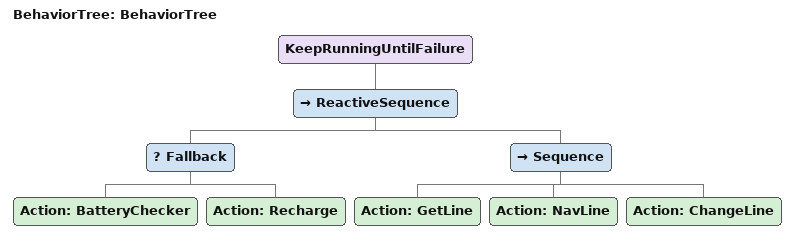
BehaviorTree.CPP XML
<?xml version="1.0"?>
<root main_tree_to_execute="BehaviorTree">
    <BehaviorTree ID="BehaviorTree">
        <KeepRunningUntilFailure>
            <ReactiveSequence>
                <Fallback>
                    <Action ID="BatteryChecker"/>
                    <Action ID="Recharge"/>
                </Fallback>
                <Sequence>
                    <Action ID="GetLine"/>
                    <Action ID="NavLine"/>
                    <Action ID="ChangeLine"/>
                </Sequence>
            </ReactiveSequence>
        </KeepRunningUntilFailure>
    </BehaviorTree>
</root>
